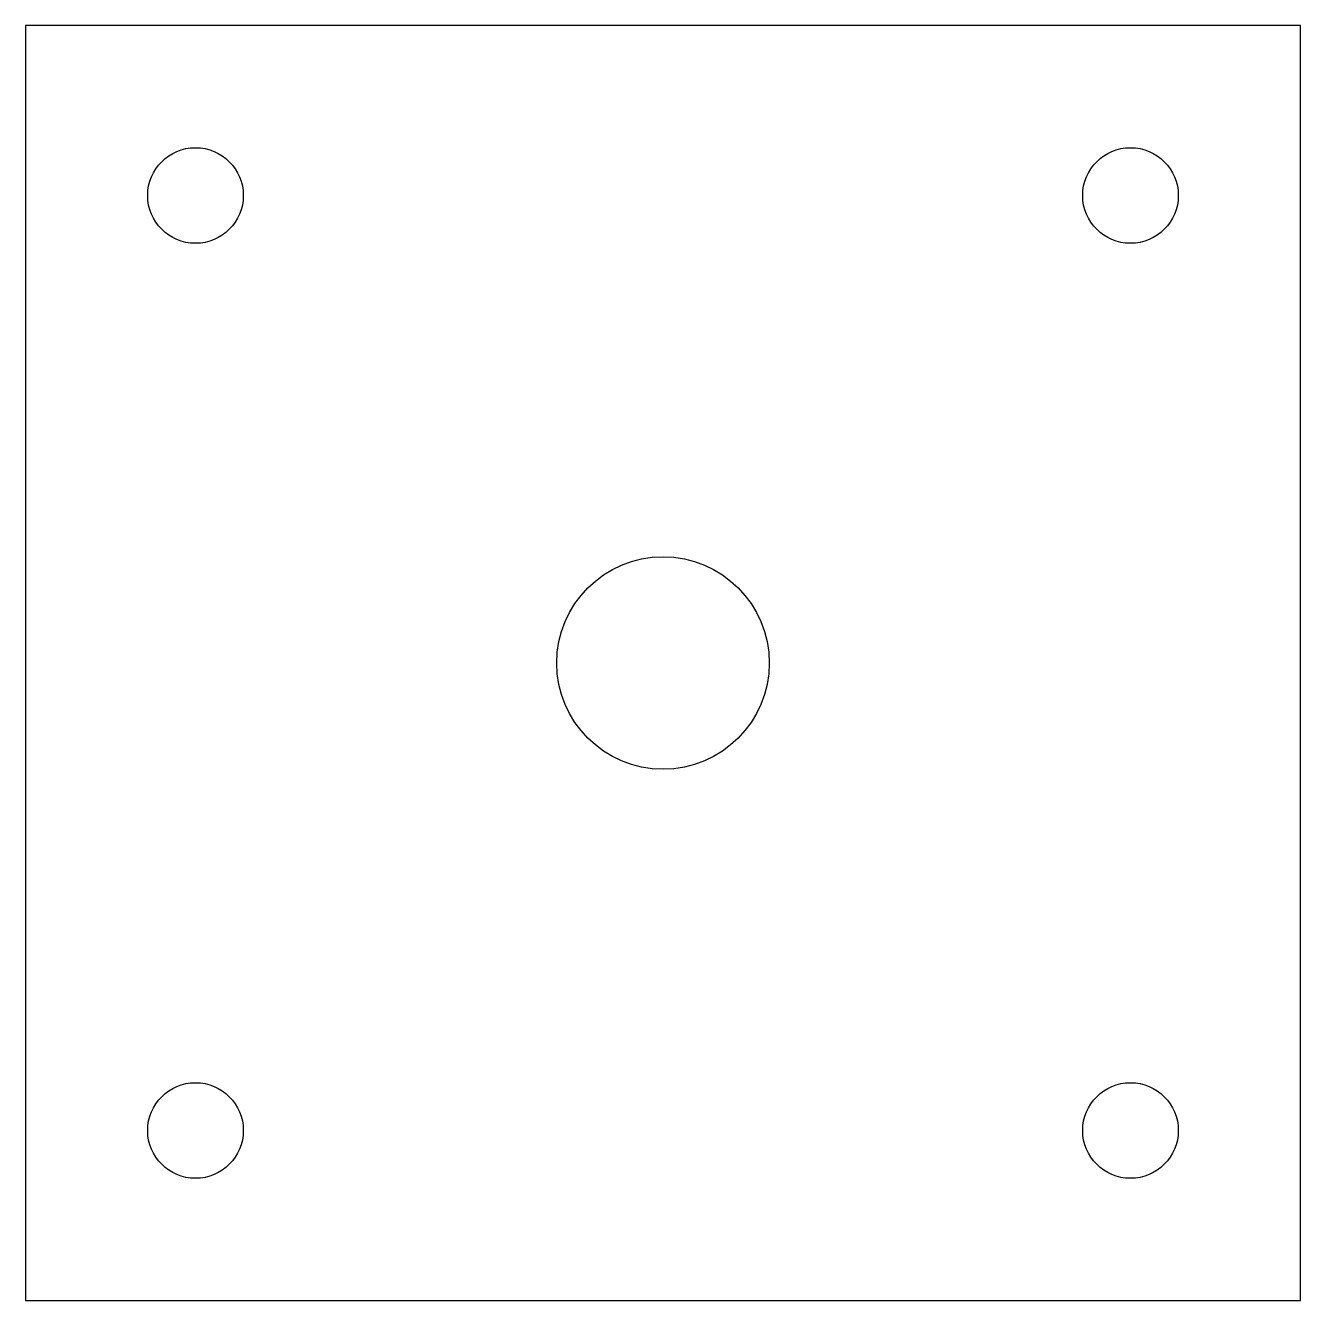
# Model space of a CAD drawing. Header units: millimetres. Extents: x -30 to 30, y -30 to 30.
import ezdxf

# ---------------------------------------------------------------- set-up
doc = ezdxf.new("R2010")
doc.units = ezdxf.units.MM

msp = doc.modelspace()

# ---------------------------------------------------------------- linework, layer by layer
msp.add_lwpolyline([(30, -30), (30, 30), (-30, 30), (-30, -30)], close=True)
for centre, radius in [((-22, 22), 2.25), ((22, 22), 2.25), ((0, 0), 5), ((-22, -22), 2.25), ((22, -22), 2.25)]:
    msp.add_circle(centre, radius)

doc.saveas('drawing.dxf')
